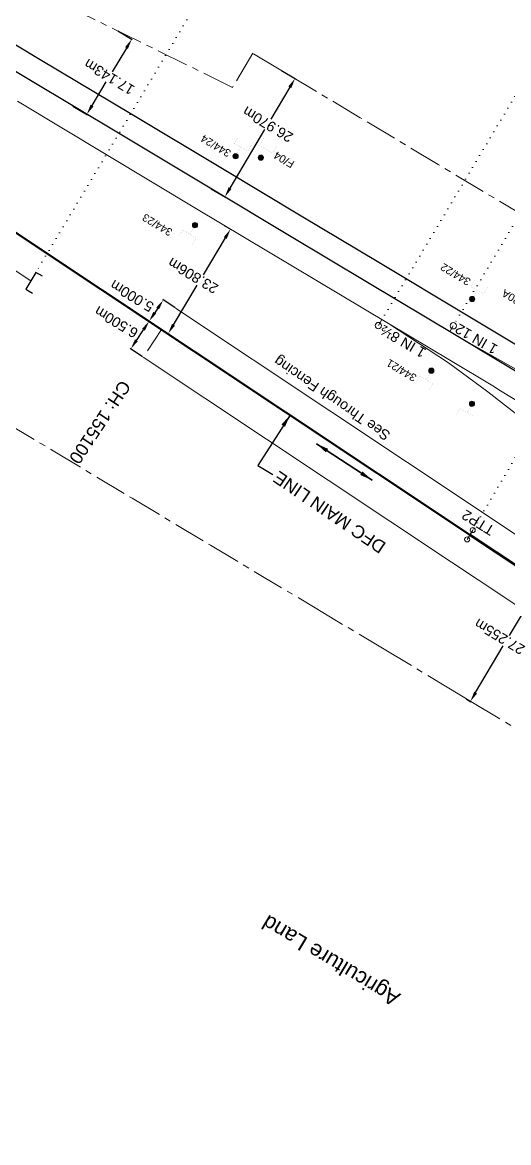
# Model space of a CAD drawing. Header units: metres. Extents: x 597821 to 610090, y 3402206 to 3407451.
# Drawn here: x 607259.7 to 607355.1, y 3403710.5 to 3403930.1 of the extents above; entities that cross this region are included whole.
import ezdxf
from ezdxf.enums import TextEntityAlignment as Align

# ---------------------------------------------------------------- set-up
doc = ezdxf.new("R2010")
doc.units = ezdxf.units.M
doc.header["$MEASUREMENT"] = 0
doc.linetypes.add('CENTER', pattern=[2, 1.25, -0.25, 0.25, -0.25])
doc.linetypes.add('DOT', pattern=[0.25, 0, -0.25])
doc.layers.get('Defpoints').update_dxf_attribs({"color": 5})
for name, color, linetype, lineweight in [('Cardinal_Leader', 10, 'Continuous', 0), ("CHAWAPAIL STN. SRJ's", 7, 'Continuous', 0), ('DFCC BOUNDARY', 6, 'CENTER', 0), ('Exg track', 7, 'Continuous', 0), ('Existing IR Track', 143, 'Continuous', 0), ('Grill', 7, 'Continuous', 0), ("NEW CHAWAPAIL STN. SRJ's", 10, 'Continuous', 0), ('OHE MAST', 7, 'Continuous', 0), ('Pavers', 7, 'Continuous', 0), ('Proposed Chainage', 10, 'Continuous', 0), ('PROPOSED DFCC TRACK', 1, 'Continuous', 0), ('proposed structure', 1, 'Continuous', 0), ('Side Details', 7, 'Continuous', 0), ('Text1', 7, 'Continuous', 0)]:
    doc.layers.add(name, color=color, linetype=linetype, lineweight=lineweight)
doc.layers.add('Existing Railway Boundary', color=7, linetype='CENTER')
doc.styles.add('ARIAL', font='arial.ttf')
doc.styles.get("Standard").update_dxf_attribs({"font": 'arial.ttf'})
doc.styles.add('Style-Arial', font='arial.ttf')
doc.linetypes.add('F-LINE', pattern='A,0.6,["X",Standard,S=0.3,R=0,X=0,Y=-0.15],0.1', length=0.7)
doc.dimstyles.new('ISO-25', dxfattribs={"dimtxt": 2.5, "dimasz": 2.5, "dimexe": 1.25, "dimexo": 0.625, "dimtad": 1, "dimtxsty": 'Standard', "dimcen": 2.5, "dimadec": 0, "dimazin": 0, "dimtfac": 1, "dimtmove": 0, "dimatfit": 3, "dimfxl": 1, "dimarcsym": 0})
doc.dimstyles.get("Standard").update_dxf_attribs({"dimtxt": 0.18, "dimasz": 0.18, "dimexe": 0.18, "dimexo": 0.0625, "dimgap": 0.09, "dimtad": 0, "dimtih": 1, "dimtoh": 1, "dimdec": 4, "dimzin": 0, "dimdsep": 46, "dimtxsty": 'Standard', "dimcen": 0.09, "dimadec": 0, "dimazin": 0, "dimtfac": 1, "dimtdec": 4, "dimtofl": 0, "dimtmove": 0, "dimatfit": 3, "dimfxl": 1, "dimtolj": 1, "dimtzin": 0, "dimarcsym": 0})

# ---------------------------------------------------------------- blocks, each defined once
blk = doc.blocks.new('*D5')
at = {"layer": 'Defpoints', "color": 0, "transparency": 16777216}
for p in [(607299.23, 3403890.33), (607300.55, 3403889.54), (607287.03, 3403869.89)]:
    blk.add_point(p, dxfattribs=at)
at = {"layer": 'PROPOSED DFCC TRACK', "color": 0, "lineweight": -2, "transparency": 16777216}
for p, q in [((607299.33, 3403890.26), (607300.66, 3403889.47)), ((607299.53, 3403887.82), (607295.2, 3403880.57)), ((607289.38, 3403870.81), (607294.02, 3403878.6)), ((607287.13, 3403869.82), (607288.46, 3403869.03))]:
    blk.add_line(p, q, dxfattribs=at)
at = {"layer": 'PROPOSED DFCC TRACK', "color": 0, "transparency": 16777216}
for points in [[(607299.24, 3403887.99), (607299.82, 3403887.65), (607300.55, 3403889.54)], [(607289.09, 3403870.98), (607289.67, 3403870.64), (607288.35, 3403869.1)]]:
    blk.add_solid(points, dxfattribs=at)
at = {"layer": 'PROPOSED DFCC TRACK', "color": 0, "lineweight": 0, "transparency": 16777216, "insert": (607293.21, 3403880.43), "char_height": 2, "attachment_point": 5, "rotation": 149, "style": 'Style-Arial'}
blk.add_mtext('\\A1;23.806m', dxfattribs=at)
blk = doc.blocks.new('TerminatorOpen_0.5')
at = {"color": 0, "linetype": 'ByBlock', "lineweight": -2}
for q in [(-1, 0.25), (-1, 0), (-1, -0.25)]:
    blk.add_line((0, 0), q, dxfattribs=at)
blk = doc.blocks.new('OHE MAST')
h = blk.add_hatch(color=7)
h.dxf.hatch_style = 1
edge = h.paths.add_edge_path()
edge.add_arc((0, 0), 0.514, 0, 360)
at = {"const_width": 0.01}
for points in [[(1.5, 3.5), (1.5, 2), (-1.5, 2), (-1.5, 3.5)], [(0, 2), (0, 0)]]:
    blk.add_lwpolyline(points, dxfattribs=at)
blk.add_circle((0, 0), 0.514)
blk = doc.blocks.new('*D86')
at = {"layer": 'Defpoints', "color": 0, "transparency": 16777216}
for p in [(607310.45, 3403920.72), (607296.69, 3403897.52), (607299.45, 3403895.88)]:
    blk.add_point(p, dxfattribs=at)
at = {"layer": 'Text1', "color": 0, "lineweight": -2, "transparency": 16777216}
for p, q in [((607310.55, 3403920.65), (607313.32, 3403919.01)), ((607312.19, 3403917.36), (607308.46, 3403911.08)), ((607300.47, 3403897.6), (607307.29, 3403909.1)), ((607296.79, 3403897.46), (607299.56, 3403895.82))]:
    blk.add_line(p, q, dxfattribs=at)
at = {"layer": 'Text1', "color": 0, "transparency": 16777216}
for points in [[(607311.9, 3403917.53), (607312.48, 3403917.19), (607313.21, 3403919.08)], [(607300.18, 3403897.77), (607300.76, 3403897.43), (607299.45, 3403895.88)]]:
    blk.add_solid(points, dxfattribs=at)
at = {"layer": 'Text1', "color": 0, "lineweight": 0, "transparency": 16777216, "insert": (607307.88, 3403910.09), "char_height": 2, "attachment_point": 5, "rotation": 149, "style": 'Style-Arial'}
blk.add_mtext('\\A1;26.970m', dxfattribs=at)
blk = doc.blocks.new('*D87')
at = {"layer": 'Defpoints', "color": 0, "transparency": 16777216}
for p in [(607278.34, 3403928.47), (607269.54, 3403913.76), (607272.37, 3403912.06)]:
    blk.add_point(p, dxfattribs=at)
at = {"layer": 'Text1', "color": 0, "lineweight": -2, "transparency": 16777216}
for p, q in [((607278.45, 3403928.4), (607281.28, 3403926.7)), ((607280.15, 3403925.05), (607277.36, 3403920.4)), ((607273.4, 3403913.77), (607276.19, 3403918.43)), ((607269.64, 3403913.69), (607272.48, 3403911.99))]:
    blk.add_line(p, q, dxfattribs=at)
at = {"layer": 'Text1', "color": 0, "transparency": 16777216}
for points in [[(607279.86, 3403925.22), (607280.44, 3403924.88), (607281.18, 3403926.77)], [(607273.12, 3403913.95), (607273.69, 3403913.6), (607272.37, 3403912.06)]]:
    blk.add_solid(points, dxfattribs=at)
at = {"layer": 'Text1', "color": 0, "lineweight": 0, "transparency": 16777216, "insert": (607276.78, 3403919.41), "char_height": 2, "attachment_point": 5, "rotation": 149, "style": 'Style-Arial'}
blk.add_mtext('\\A1;17.143m', dxfattribs=at)
blk = doc.blocks.new('*D427')
at = {"layer": 'Defpoints', "color": 0, "transparency": 16777216}
for p in [(607360.53, 3403821), (607346.67, 3403797.54), (607347.61, 3403796.98)]:
    blk.add_point(p, dxfattribs=at)
at = {"layer": 'PROPOSED DFCC TRACK', "color": 0, "lineweight": -2, "transparency": 16777216}
for p, q in [((607360.64, 3403820.94), (607361.58, 3403820.38)), ((607360.46, 3403818.72), (607355.23, 3403809.87)), ((607348.63, 3403798.7), (607354.06, 3403807.9)), ((607346.77, 3403797.47), (607347.72, 3403796.92))]:
    blk.add_line(p, q, dxfattribs=at)
at = {"layer": 'PROPOSED DFCC TRACK', "color": 0, "transparency": 16777216}
for points in [[(607360.17, 3403818.89), (607360.74, 3403818.55), (607361.47, 3403820.44)], [(607348.34, 3403798.87), (607348.92, 3403798.53), (607347.61, 3403796.98)]]:
    blk.add_solid(points, dxfattribs=at)
at = {"layer": 'PROPOSED DFCC TRACK', "color": 0, "lineweight": 0, "transparency": 16777216, "insert": (607353.32, 3403809.68), "char_height": 2, "attachment_point": 5, "rotation": 149, "style": 'Style-Arial'}
blk.add_mtext('\\A1;27.255m', dxfattribs=at)
blk = doc.blocks.new('*D577')
at = {"layer": 'Defpoints', "color": 0, "transparency": 16777216}
for p in [(607284.6, 3403871.5), (607287.03, 3403869.89), (607283.43, 3403864.48)]:
    blk.add_point(p, dxfattribs=at)
at = {"layer": 'PROPOSED DFCC TRACK', "color": 0, "lineweight": -2, "transparency": 16777216}
for p, q in [((607286.92, 3403869.96), (607284.5, 3403871.57)), ((607282.11, 3403867.75), (607283.49, 3403869.84)), ((607283.32, 3403864.54), (607280.9, 3403866.16))]:
    blk.add_line(p, q, dxfattribs=at)
at = {"layer": 'PROPOSED DFCC TRACK', "color": 0, "transparency": 16777216}
for points in [[(607283.21, 3403870.02), (607283.77, 3403869.65), (607284.6, 3403871.5)], [(607281.83, 3403867.94), (607282.38, 3403867.57), (607281, 3403866.09)]]:
    blk.add_solid(points, dxfattribs=at)
at = {"layer": 'PROPOSED DFCC TRACK', "color": 0, "lineweight": 0, "transparency": 16777216, "insert": (607278.15, 3403871.33), "char_height": 2, "attachment_point": 5, "rotation": 149, "style": 'Style-Arial'}
blk.add_mtext('\\A1;6.500m', dxfattribs=at)
blk = doc.blocks.new('*D578')
at = {"layer": 'Defpoints', "color": 0, "transparency": 16777216}
for p in [(607289.8, 3403874.05), (607284.6, 3403871.5), (607287.03, 3403869.89)]:
    blk.add_point(p, dxfattribs=at)
at = {"layer": 'PROPOSED DFCC TRACK', "color": 0, "lineweight": -2, "transparency": 16777216}
for p, q in [((607289.69, 3403874.12), (607287.26, 3403875.73)), ((607286.26, 3403874), (607285.71, 3403873.17)), ((607286.92, 3403869.96), (607284.5, 3403871.57))]:
    blk.add_line(p, q, dxfattribs=at)
at = {"layer": 'PROPOSED DFCC TRACK', "color": 0, "transparency": 16777216}
for points in [[(607285.98, 3403874.18), (607286.54, 3403873.81), (607287.37, 3403875.66)], [(607285.43, 3403873.35), (607285.98, 3403872.98), (607284.6, 3403871.5)]]:
    blk.add_solid(points, dxfattribs=at)
at = {"layer": 'PROPOSED DFCC TRACK', "color": 0, "lineweight": 0, "transparency": 16777216, "insert": (607281.22, 3403876.45), "char_height": 2, "attachment_point": 5, "rotation": 149, "style": 'Style-Arial'}
blk.add_mtext('\\A1;5.000m', dxfattribs=at)

msp = doc.modelspace()

# ---------------------------------------------------------------- linework, layer by layer
at = {"layer": 'Cardinal_Leader', "linetype": 'Continuous', "lineweight": 13}
msp.add_line((607346.9716, 3403828.7422), (607348.0597, 3403830.5629), dxfattribs=at)
for centre in [(607346.9716, 3403828.7422), (607348.0597, 3403830.5629)]:
    msp.add_circle(centre, 0.5, dxfattribs=at)
at = {"layer": "CHAWAPAIL STN. SRJ's", "linetype": 'DOT', "lineweight": 13, "ltscale": 5, "flags": 128}
for points in [[(607366.6981, 3403932.965), (607329.5579, 3403870.6462)], [(607377.3183, 3403925.9747), (607344.2477, 3403870.6121)]]:
    msp.add_lwpolyline(points, dxfattribs=at)
at = {"layer": 'DFCC BOUNDARY', "lineweight": 20, "ltscale": 5}
msp.add_lwpolyline([(607248.0969, 3403856.6673), (607265.7572, 3403846.1057), (607281.2413, 3403836.8167), (607296.6244, 3403827.5882), (607314.0229, 3403817.1971), (607317.1885, 3403815.2975), (607330.6606, 3403807.2131), (607343.0419, 3403799.786), (607348.0429, 3403796.7883), (607376.3854, 3403779.7603)], dxfattribs=at)
at = {"layer": 'Exg track', "lineweight": 15}
for p, q in [((607330.2515, 3403871.812), (607329.5579, 3403870.6462)), ((607343.5542, 3403869.4462), (607344.2477, 3403870.6121))]:
    msp.add_line(p, q, dxfattribs=at)
for centre in [(607329.5579, 3403870.6462), (607344.2477, 3403870.6121)]:
    msp.add_circle(centre, 0.6244, dxfattribs=at)
at = {"layer": 'Existing IR Track', "color": 0, "lineweight": 25, "flags": 128}
for points in [[(607557.8332, 3403746.3515), (607538.5356, 3403757.9594), (607521.0287, 3403768.4139), (607498.3055, 3403782.0443), (607482.8326, 3403791.2781), (607464.3216, 3403802.3122), (607446.1089, 3403813.2053), (607433.079, 3403821.0124), (607432.078, 3403821.6207), (607421.0239, 3403828.2377), (607408.0311, 3403836.02), (607393.1998, 3403844.9552), (607390.1158, 3403846.8382), (607386.4912, 3403848.9559), (607379.5596, 3403853.1162), (607363.5037, 3403862.6938), (607346.8627, 3403872.7094), (607329.6373, 3403882.9976), (607314.4109, 3403892.1216), (607298.9853, 3403901.365), (607281.196, 3403912.0126), (607263.2503, 3403922.7539), (607245.7162, 3403933.2433)], [(607626.3416, 3403700.034), (607604.0888, 3403713.3589), (607591.3904, 3403720.9318), (607574.8623, 3403730.7886), (607555.1678, 3403742.5337), (607536.6127, 3403753.6835), (607518.5467, 3403764.4912), (607496.1752, 3403777.906), (607492.0576, 3403780.3959), (607489.4046, 3403781.9683), (607480.5666, 3403787.2852), (607443.3909, 3403809.5491), (607430.0462, 3403817.5549), (607406.1365, 3403831.8819), (607378.9166, 3403848.2355), (607373.8895, 3403851.2488), (607361.5254, 3403858.6657), (607344.842, 3403868.6771), (607327.4402, 3403879.0702), (607312.1075, 3403888.2684), (607296.5881, 3403897.5786), (607278.8925, 3403908.1613), (607260.9973, 3403918.8633), (607243.4181, 3403929.3978)]]:
    msp.add_lwpolyline(points, dxfattribs=at)
at = {"layer": 'Existing IR Track', "color": 0, "lineweight": 20, "flags": 128}
for points in [[(607602.9662, 3403708.4598), (607599.3014, 3403710.6541), (607534.3818, 3403749.4611), (607515.8604, 3403760.5684), (607503.2062, 3403768.1394), (607493.9262, 3403773.7259), (607477.9142, 3403783.3242), (607458.8933, 3403794.7562), (607441.4785, 3403805.2061), (607427.6798, 3403813.486), (607403.9493, 3403827.6596), (607376.3557, 3403844.1144), (607358.6939, 3403854.7432), (607355.9927, 3403856.3731), (607353.5228, 3403857.8693), (607351.9727, 3403858.8045), (607343.7103, 3403863.8321), (607331.5395, 3403871.0433), (607293.8661, 3403893.5287), (607258.8116, 3403914.642)], [(607592.0175, 3403704.3702), (607576.2106, 3403713.76), (607562.8829, 3403720.9465), (607548.9366, 3403727.5625), (607541.3072, 3403730.7438), (607527.5107, 3403737.5458), (607508.6346, 3403748.4954), (607487.3808, 3403761.2088), (607469.7917, 3403771.7706), (607451.6195, 3403782.711), (607436.06, 3403792.5074), (607421.8777, 3403802.8505), (607399.0459, 3403820.4771), (607373.8212, 3403840.0072), (607357.5697, 3403852.5795), (607354.8938, 3403854.6618), (607351.0534, 3403857.653), (607343.3366, 3403863.3596), (607331.5395, 3403871.0433)], [(607421.0239, 3403828.2377), (607407.813, 3403835.7508), (607392.5258, 3403843.7224), (607385.5649, 3403847.1757), (607380.1121, 3403849.8543), (607376.6787, 3403851.5799), (607374.9126, 3403852.4415), (607361.6294, 3403859.2151), (607344.842, 3403868.6771)]]:
    msp.add_lwpolyline(points, dxfattribs=at)
at = {"layer": 'Existing Railway Boundary', "color": 36, "lineweight": 20, "ltscale": 5}
for points in [[(607300.9292, 3403917.3459), (607255.7513, 3403939.5871)], [(607385.7139, 3403875.6061), (607375.3991, 3403881.7936), (607358.6952, 3403891.8174), (607341.2919, 3403902.2114), (607325.9819, 3403911.3959), (607310.4466, 3403920.7156), (607304.9288, 3403924.0155), (607300.9292, 3403917.3459)]]:
    msp.add_lwpolyline(points, dxfattribs=at)
at = {"layer": 'Grill', "color": 1, "linetype": 'F-LINE', "lineweight": 13, "ltscale": 2}
for points in [[(607834.0327, 3403542.5876), (607506.4115, 3403735.9234), (607501.0292, 3403739.1), (607495.6491, 3403742.2775), (607490.2723, 3403745.4577), (607484.9025, 3403748.6405), (607479.536, 3403751.8304), (607474.1759, 3403755.0278), (607468.8231, 3403758.2346), (607463.4758, 3403761.4539, -0.00845757), (607391.9689, 3403806.2891), (607386.7418, 3403809.7), (607381.5235, 3403813.1214), (607376.3105, 3403816.5534), (607371.1014, 3403819.9944), (607365.8934, 3403823.444), (607360.69, 3403826.8977), (607355.4874, 3403830.3555), (607350.2846, 3403833.8159), (607289.796, 3403874.0503)], [(607765.3572, 3403569.7612), (607500.5669, 3403726.0193), (607495.1841, 3403729.1962), (607489.8009, 3403732.3756), (607484.4179, 3403735.5594), (607479.0327, 3403738.7513), (607473.6523, 3403741.9495), (607468.2752, 3403745.1571), (607462.9023, 3403748.3758), (607457.5384, 3403751.6052, -0.00845894), (607385.6902, 3403796.6544), (607380.4467, 3403800.076), (607375.209, 3403803.5101), (607369.9794, 3403806.953), (607364.7568, 3403810.4029), (607359.5429, 3403813.8565), (607354.3304, 3403817.3162), (607349.1219, 3403820.778), (607343.916, 3403824.2403), (607283.4269, 3403864.4751)]]:
    msp.add_lwpolyline(points, format="xyb", dxfattribs=at)
at = {"layer": "NEW CHAWAPAIL STN. SRJ's", "color": 5, "linetype": 'DOT', "lineweight": 13, "ltscale": 5, "flags": 128}
msp.add_lwpolyline([(607319.013, 3403975.7557), (607262.3953, 3403881.0751)], dxfattribs=at)
at = {"layer": "NEW CHAWAPAIL STN. SRJ's", "linetype": 'DOT', "lineweight": 13, "ltscale": 5, "flags": 128}
msp.add_lwpolyline([(607347.5156, 3403829.6526), (607397.1823, 3403914.0974)], dxfattribs=at)
at = {"layer": 'Pavers', "color": 5}
msp.add_lwpolyline([(607261.4073, 3403879.4218), (607196.1772, 3403922.8101)], dxfattribs=at)
at = {"layer": 'Proposed Chainage', "lineweight": 0, "flags": 128}
msp.add_lwpolyline([(607284.2577, 3403865.724), (607287.0268, 3403869.8872)], dxfattribs=at)
at = {"layer": 'PROPOSED DFCC TRACK', "color": 1, "linetype": 'Continuous', "lineweight": 50, "flags": 128}
msp.add_lwpolyline([(607831.492, 3403538.2812), (607503.8704, 3403731.6173), (607498.4879, 3403734.794), (607493.1064, 3403737.9723), (607487.7269, 3403741.1541), (607482.3504, 3403744.3408), (607476.9779, 3403747.5343), (607471.6104, 3403750.7362), (607466.2489, 3403753.9482), (607460.8943, 3403757.1718, -0.00845817), (607389.239, 3403802.1001), (607384.0048, 3403805.5156), (607378.7781, 3403808.9426), (607373.5578, 3403812.3793), (607368.3429, 3403815.8242), (607363.1323, 3403819.2756), (607357.925, 3403822.7318), (607352.7198, 3403826.1914), (607347.5156, 3403829.6526), (607112.557, 3403985.9371)], format="xyb", dxfattribs=at)
at = {"layer": 'PROPOSED DFCC TRACK', "color": 5, "linetype": 'Continuous', "lineweight": 25, "flags": 128}
msp.add_lwpolyline([(607263.6829, 3403880.3056), (607262.3953, 3403881.0751), (607260.4193, 3403877.7685), (607261.7069, 3403876.9991)], dxfattribs=at)

# ---------------------------------------------------------------- block references
at = {"layer": 'OHE MAST', "lineweight": 20}
for p, rotation in [((607301.5542, 3403903.8485), 329.0208306544455), ((607306.4918, 3403903.5667), 329.0208306544455), ((607293.588, 3403890.3315), 149.0208306544456), ((607347.9499, 3403875.8536), 329.0208306544455), ((607339.9396, 3403861.7941), 149.0208306544456), ((607347.9097, 3403855.3139), 149.0208306544456)]:
    msp.add_blockref('OHE MAST', p, dxfattribs=dict(at, rotation=rotation))

# ---------------------------------------------------------------- texts
at = {"layer": 'Exg track', "style": 'ARIAL'}
for s, p in [('1 IN 12', (607353.1647, 3403866.6182)), ('1 IN 8½', (607339.092, 3403865.924))]:
    msp.add_text(s, height=2, rotation=149.797857, dxfattribs=at).set_placement(p)
at = {"layer": 'OHE MAST', "style": 'ARIAL'}
for s, p in [('344/24', (607300.8054, 3403904.8645)), ('F/04', (607313.2335, 3403902.7137)), ('344/23', (607289.3317, 3403889.3744)), ('344/22', (607347.818, 3403879.6667)), ('344/20A', (607361.0298, 3403873.8303)), ('344/21', (607337.2175, 3403860.8565))]:
    msp.add_text(s, height=1.5, rotation=149, dxfattribs=at).set_placement(p)
at = {"layer": 'Proposed Chainage', "lineweight": 0, "insert": (607280.1171, 3403859.468), "char_height": 2.5, "attachment_point": 4, "rotation": 236.36983, "line_spacing_factor": 0.6, "style": 'Style-Arial'}
msp.add_mtext('CH: 155100', dxfattribs=at)
at = {"layer": 'PROPOSED DFCC TRACK', "color": 10, "linetype": 'Continuous', "lineweight": -3, "ltscale": 5, "style": 'ARIAL'}
msp.add_text(' DFC MAIN LINE', height=2.5, rotation=145.766445, dxfattribs=at).set_placement((607310.0747, 3403842.289), align=Align.RIGHT)
at = {"layer": 'proposed structure', "color": 1, "style": 'ARIAL'}
msp.add_text('TTP2', height=2, rotation=148.455655, dxfattribs=at).set_placement((607352.5448, 3403831.0808))
at = {"layer": 'Side Details', "style": 'ARIAL'}
msp.add_text('Agriculture Land', height=3, rotation=149, dxfattribs=at).set_placement((607334.0994, 3403739.5575))
at = {"layer": 'Text1', "color": 1, "style": 'ARIAL'}
msp.add_text('See Through Fencing', height=2, rotation=145.542203, dxfattribs=at).set_placement((607332.0828, 3403849.6011))

# ---------------------------------------------------------------- dimensions: what is measured, and where the dimension line sits
at = {"layer": 'PROPOSED DFCC TRACK', "color": 10, "lineweight": 0}
for base, p1, p2, angle, picture, middle in [((607300.5545, 3403889.5367), (607287.0268, 3403869.8872), (607299.2274, 3403890.3288), 59.169085, '*D5', (607293.2055, 3403880.4272)), ((607284.5996, 3403871.5016), (607289.796, 3403874.0503), (607287.0268, 3403869.8872), 236.36983, '*D578', (607281.2181, 3403876.4521)), ((607284.5996, 3403871.5016), (607283.4269, 3403864.4751), (607287.0268, 3403869.8872), 56.36983, '*D577', (607278.1488, 3403871.3306)), ((607347.6113, 3403796.979), (607360.5286, 3403821.0037), (607346.6655, 3403797.5379), 239.426175, '*D427', (607353.3225, 3403809.6757))]:
    dim = msp.add_linear_dim(base=base, p1=p1, p2=p2, angle=angle, dimstyle='Standard', override={"dimtxt": 2, "dimasz": 2, "dimexe": 0.125, "dimexo": 0.125, "dimgap": 0.125, "dimtad": 1, "dimtih": 0, "dimtoh": 0, "dimdec": 3, "dimzin": 3, "dimpost": 'm', "dimtxsty": 'Style-Arial', "dimsah": 1, "dimadec": 4, "dimazin": 3, "dimtmove": 2, "dimatfit": 1, "dimldrblk": 'TerminatorOpen_0.5', "dimfrac": 2, "dimtzin": 11}, dxfattribs=at)
    dim.commit()
    dim.dimension.update_dxf_attribs({"geometry": picture, "text_midpoint": middle, "dimtype": 161, "text_rotation": 149})
at = {"layer": 'Text1', "color": 0, "lineweight": 0}
dim = msp.add_aligned_dim(p1=(607278.3402, 3403928.4665), p2=(607269.5374, 3403913.756), distance=3.306, dimstyle='Standard', override={"dimtxt": 2, "dimasz": 2, "dimexe": 0.125, "dimexo": 0.125, "dimgap": 0.125, "dimtad": 1, "dimtih": 0, "dimtoh": 0, "dimdec": 3, "dimzin": 3, "dimpost": 'm', "dimtxsty": 'Style-Arial', "dimsah": 1, "dimadec": 4, "dimazin": 3, "dimtmove": 2, "dimatfit": 1, "dimldrblk": 'TerminatorOpen_0.5', "dimfrac": 2, "dimtzin": 11}, dxfattribs=at)
dim.commit()
dim.dimension.update_dxf_attribs({"geometry": '*D87', "text_midpoint": (607276.7757, 3403919.4137), "text_rotation": 149})
dim = msp.add_linear_dim(base=(607299.4487, 3403895.8811), p1=(607310.4466, 3403920.7156), p2=(607296.6859, 3403897.5201), angle=239.32171, dimstyle='Standard', override={"dimtxt": 2, "dimasz": 2, "dimexe": 0.125, "dimexo": 0.125, "dimgap": 0.125, "dimtad": 1, "dimtih": 0, "dimtoh": 0, "dimdec": 3, "dimzin": 3, "dimpost": 'm', "dimtxsty": 'Style-Arial', "dimsah": 1, "dimadec": 4, "dimazin": 3, "dimtmove": 2, "dimatfit": 1, "dimldrblk": 'TerminatorOpen_0.5', "dimfrac": 2, "dimtzin": 11}, dxfattribs=at)
dim.commit()
dim.dimension.update_dxf_attribs({"geometry": '*D86', "text_midpoint": (607307.8781, 3403910.0901), "dimtype": 161, "text_rotation": 149})

# ---------------------------------------------------------------- leaders
at = {"layer": 'PROPOSED DFCC TRACK', "color": 10, "linetype": 'Continuous', "lineweight": -3, "ltscale": 5}
msp.add_leader([(607312.2374, 3403853.1182, 130.919), (607305.9259, 3403843.2256, 130.919), (607308.885, 3403841.443, 130.919)], dimstyle='ISO-25', override={"dimtxt": 3, "dimasz": 2.5, "dimgap": 0.625, "dimtad": 0, "dimdec": 3, "dimzin": 2, "dimtdec": 3}, dxfattribs=at)
at = {"layer": 'PROPOSED DFCC TRACK', "linetype": 'Continuous', "lineweight": 0}
for points in [[(607317.3964, 3403847.4996), (607328.3078, 3403840.3372)], [(607328.3078, 3403840.3372), (607317.3964, 3403847.4996)]]:
    msp.add_leader(points, dimstyle='ISO-25', override={"dimtxt": 3, "dimasz": 2.5, "dimtad": 0, "dimdec": 3, "dimzin": 2, "dimtdec": 3}, dxfattribs=at)

doc.saveas('drawing.dxf')
